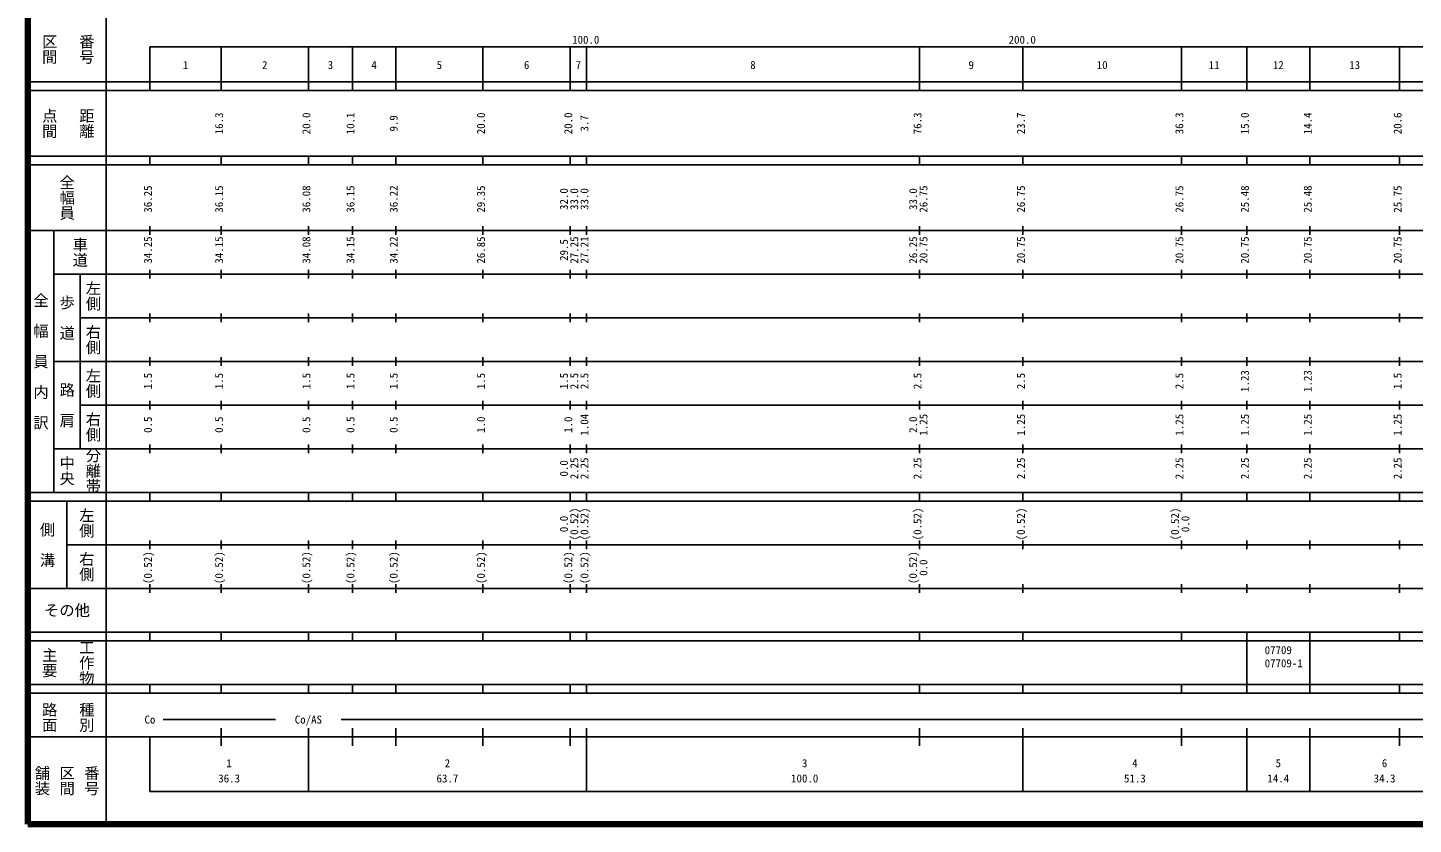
# Model space of a CAD drawing. Units: millimetres on the paper, enlarged 1000 times. Extents: x 40000 to 680000, y 20000 to 380000.
# Drawn here: x 40000 to 357428, y 20000 to 202409 of the extents above; entities that cross this region are included whole.
import ezdxf
from ezdxf.enums import TextEntityAlignment as Align

# ---------------------------------------------------------------- set-up
doc = ezdxf.new("R2010")
doc.units = ezdxf.units.MM
doc.header["$LTSCALE"] = 1000
doc.layers.add('M-TTL', color=2, linetype='Continuous', lineweight=140)
doc.layers.add('M-TTL-BAND', color=7, linetype='Continuous', lineweight=25)
doc.styles.add('@ＭＳ ゴシック', font='')
doc.styles.add('ＭＳ ゴシック', font='')
doc.styles.get('@ＭＳ ゴシック').set_extended_font_data('@MS Gothic')
doc.styles.get('ＭＳ ゴシック').set_extended_font_data('MS Gothic')

msp = doc.modelspace()

# ---------------------------------------------------------------- linework, layer by layer
at = {"layer": 'M-TTL'}
for p, q in [((40000, 380000), (40000, 20000)), ((40000, 20000), (680000, 20000))]:
    msp.add_line(p, q, dxfattribs=at)
at = {"layer": 'M-TTL-BAND'}
for p, q in [((58000, 370000), (58000, 20000)), ((68000, 198000), (579000, 198000)), ((68000, 198000), (68000, 188000)), ((84300, 188000), (84300, 198000)), ((104300, 188000), (104300, 198000)), ((114400, 188000), (114400, 198000)), ((124300, 188000), (124300, 198000)), ((144300, 188000), (144300, 198000)), ((164300, 188000), (164300, 198000)), ((168000, 188000), (168000, 198000)), ((244300, 188000), (244300, 198000)), ((268000, 188000), (268000, 198000)), ((304300, 188000), (304300, 198000)), ((319300, 188000), (319300, 198000)), ((333700, 188000), (333700, 198000)), ((354300, 188000), (354300, 198000)), ((40000, 190000), (579000, 190000)), ((40000, 188000), (579000, 188000)), ((40000, 173000), (579000, 173000)), ((68000, 171000), (68000, 173000)), ((84300, 171000), (84300, 173000)), ((104300, 171000), (104300, 173000)), ((114400, 171000), (114400, 173000)), ((124300, 171000), (124300, 173000)), ((144300, 171000), (144300, 173000)), ((164300, 171000), (164300, 173000)), ((168000, 171000), (168000, 173000)), ((244300, 171000), (244300, 173000)), ((268000, 171000), (268000, 173000)), ((304300, 171000), (304300, 173000)), ((319300, 171000), (319300, 173000)), ((333700, 171000), (333700, 173000)), ((354300, 171000), (354300, 173000)), ((40000, 171000), (579000, 171000)), ((40000, 156000), (579000, 156000)), ((46000, 96000), (46000, 156000)), ((68000, 155000), (68000, 157000)), ((84300, 155000), (84300, 157000)), ((104300, 155000), (104300, 157000)), ((114400, 155000), (114400, 157000)), ((124300, 155000), (124300, 157000)), ((144300, 155000), (144300, 157000)), ((164300, 155000), (164300, 157000)), ((168000, 155000), (168000, 157000)), ((244300, 155000), (244300, 157000)), ((268000, 155000), (268000, 157000)), ((304300, 155000), (304300, 157000)), ((319300, 155000), (319300, 157000)), ((333700, 155000), (333700, 157000)), ((354300, 155000), (354300, 157000)), ((68000, 145000), (68000, 147000)), ((84300, 145000), (84300, 147000)), ((104300, 145000), (104300, 147000)), ((114400, 145000), (114400, 147000)), ((124300, 145000), (124300, 147000)), ((144300, 145000), (144300, 147000)), ((164300, 145000), (164300, 147000)), ((168000, 145000), (168000, 147000)), ((244300, 145000), (244300, 147000)), ((268000, 145000), (268000, 147000)), ((304300, 145000), (304300, 147000)), ((319300, 145000), (319300, 147000)), ((333700, 145000), (333700, 147000)), ((354300, 145000), (354300, 147000)), ((46000, 146000), (579000, 146000)), ((52000, 146000), (52000, 106000)), ((68000, 135000), (68000, 137000)), ((84300, 135000), (84300, 137000)), ((104300, 135000), (104300, 137000)), ((114400, 135000), (114400, 137000)), ((124300, 135000), (124300, 137000)), ((144300, 135000), (144300, 137000)), ((164300, 135000), (164300, 137000)), ((168000, 135000), (168000, 137000)), ((244300, 135000), (244300, 137000)), ((268000, 135000), (268000, 137000)), ((304300, 135000), (304300, 137000)), ((319300, 135000), (319300, 137000)), ((333700, 135000), (333700, 137000)), ((354300, 135000), (354300, 137000)), ((52000, 136000), (579000, 136000)), ((68000, 125000), (68000, 127000)), ((84300, 125000), (84300, 127000)), ((104300, 125000), (104300, 127000)), ((114400, 125000), (114400, 127000)), ((124300, 125000), (124300, 127000)), ((144300, 125000), (144300, 127000)), ((164300, 125000), (164300, 127000)), ((168000, 125000), (168000, 127000)), ((244300, 125000), (244300, 127000)), ((268000, 125000), (268000, 127000)), ((304300, 125000), (304300, 127000)), ((319300, 125000), (319300, 127000)), ((333700, 125000), (333700, 127000)), ((354300, 125000), (354300, 127000)), ((46000, 126000), (579000, 126000)), ((52000, 116000), (579000, 116000)), ((68000, 115000), (68000, 117000)), ((84300, 115000), (84300, 117000)), ((104300, 115000), (104300, 117000)), ((114400, 115000), (114400, 117000)), ((124300, 115000), (124300, 117000)), ((144300, 115000), (144300, 117000)), ((164300, 115000), (164300, 117000)), ((168000, 115000), (168000, 117000)), ((244300, 115000), (244300, 117000)), ((268000, 115000), (268000, 117000)), ((304300, 115000), (304300, 117000)), ((319300, 115000), (319300, 117000)), ((333700, 115000), (333700, 117000)), ((354300, 115000), (354300, 117000)), ((46000, 106000), (579000, 106000)), ((68000, 105000), (68000, 107000)), ((84300, 105000), (84300, 107000)), ((104300, 105000), (104300, 107000)), ((114400, 105000), (114400, 107000)), ((124300, 105000), (124300, 107000)), ((144300, 105000), (144300, 107000)), ((164300, 105000), (164300, 107000)), ((168000, 105000), (168000, 107000)), ((244300, 105000), (244300, 107000)), ((268000, 105000), (268000, 107000)), ((304300, 105000), (304300, 107000)), ((319300, 105000), (319300, 107000)), ((333700, 105000), (333700, 107000)), ((354300, 105000), (354300, 107000)), ((40000, 96000), (579000, 96000)), ((68000, 94000), (68000, 96000)), ((84300, 94000), (84300, 96000)), ((104300, 94000), (104300, 96000)), ((114400, 94000), (114400, 96000)), ((124300, 94000), (124300, 96000)), ((144300, 94000), (144300, 96000)), ((164300, 94000), (164300, 96000)), ((168000, 94000), (168000, 96000)), ((244300, 94000), (244300, 96000)), ((268000, 94000), (268000, 96000)), ((304300, 94000), (304300, 96000)), ((319300, 94000), (319300, 96000)), ((333700, 94000), (333700, 96000)), ((354300, 94000), (354300, 96000)), ((40000, 94000), (579000, 94000)), ((49000, 94000), (49000, 74000)), ((49000, 84000), (579000, 84000)), ((68000, 83000), (68000, 85000)), ((84300, 83000), (84300, 85000)), ((104300, 83000), (104300, 85000)), ((114400, 83000), (114400, 85000)), ((124300, 83000), (124300, 85000)), ((144300, 83000), (144300, 85000)), ((164300, 83000), (164300, 85000)), ((168000, 83000), (168000, 85000)), ((244300, 83000), (244300, 85000)), ((268000, 83000), (268000, 85000)), ((304300, 83000), (304300, 85000)), ((319300, 83000), (319300, 85000)), ((333700, 83000), (333700, 85000)), ((354300, 83000), (354300, 85000)), ((40000, 74000), (579000, 74000)), ((68000, 73000), (68000, 75000)), ((84300, 73000), (84300, 75000)), ((104300, 73000), (104300, 75000)), ((114400, 73000), (114400, 75000)), ((124300, 73000), (124300, 75000)), ((144300, 73000), (144300, 75000)), ((164300, 73000), (164300, 75000)), ((168000, 73000), (168000, 75000)), ((244300, 73000), (244300, 75000)), ((268000, 73000), (268000, 75000)), ((304300, 73000), (304300, 75000)), ((319300, 73000), (319300, 75000)), ((333700, 73000), (333700, 75000)), ((354300, 73000), (354300, 75000)), ((40000, 64000), (579000, 64000)), ((68000, 62000), (68000, 64000)), ((84300, 62000), (84300, 64000)), ((104300, 62000), (104300, 64000)), ((114400, 62000), (114400, 64000)), ((124300, 62000), (124300, 64000)), ((144300, 62000), (144300, 64000)), ((164300, 62000), (164300, 64000)), ((168000, 62000), (168000, 64000)), ((244300, 62000), (244300, 64000)), ((268000, 62000), (268000, 64000)), ((304300, 62000), (304300, 64000)), ((319300, 62000), (319300, 64000)), ((333700, 62000), (333700, 64000)), ((354300, 62000), (354300, 64000)), ((40000, 62000), (579000, 62000)), ((319300, 52000), (319300, 62000)), ((333700, 52000), (333700, 62000)), ((40000, 52000), (579000, 52000)), ((68000, 50000), (68000, 52000)), ((84300, 50000), (84300, 52000)), ((104300, 50000), (104300, 52000)), ((114400, 50000), (114400, 52000)), ((124300, 50000), (124300, 52000)), ((144300, 50000), (144300, 52000)), ((164300, 50000), (164300, 52000)), ((168000, 50000), (168000, 52000)), ((244300, 50000), (244300, 52000)), ((268000, 50000), (268000, 52000)), ((304300, 50000), (304300, 52000)), ((319300, 50000), (319300, 52000)), ((333700, 50000), (333700, 52000)), ((354300, 50000), (354300, 52000)), ((40000, 50000), (579000, 50000)), ((71000, 44000), (96800, 44000)), ((84300, 38000), (84300, 42000)), ((104300, 27500), (104300, 42000)), ((111800, 44000), (565000, 44000)), ((114400, 38000), (114400, 42000)), ((124300, 38000), (124300, 42000)), ((144300, 38000), (144300, 42000)), ((164300, 38000), (164300, 42000)), ((168000, 27500), (168000, 42000)), ((244300, 38000), (244300, 42000)), ((268000, 27500), (268000, 42000)), ((304300, 38000), (304300, 42000)), ((319300, 27500), (319300, 42000)), ((333700, 27500), (333700, 42000)), ((354300, 38000), (354300, 42000)), ((40000, 40000), (579000, 40000)), ((68000, 40000), (68000, 27500)), ((68000, 27500), (579000, 27500))]:
    msp.add_line(p, q, dxfattribs=at)

# ---------------------------------------------------------------- texts
at = {"layer": 'M-TTL-BAND', "style": '@ＭＳ ゴシック'}
for s, p in [('区間', (45000, 197500)), ('番号', (53500, 197500)), ('点間', (45000, 180500)), ('距離', (53500, 180500)), ('全幅員', (49000, 163500)), ('車道', (52000, 151000)), ('左側', (55000, 141000)), ('全\u3000幅\u3000員\u3000内\u3000訳', (43000, 126000)), ('歩\u3000道', (49000, 136000)), ('右側', (55000, 131000)), ('左側', (55000, 121000)), ('路\u3000肩', (49000, 116000)), ('右側', (55000, 111000)), ('分離帯', (55000, 101000)), ('中央', (49000, 101000)), ('左側', (53500, 89000)), ('側\u3000溝', (44500, 84000)), ('右側', (53500, 79000)), ('主要', (45000, 57000)), ('工作物', (53500, 57000)), ('路面', (45000, 44500)), ('種別', (53500, 44500)), ('舗装', (43333, 30000)), ('区間', (49000, 30000)), ('番号', (54667, 30000))]:
    msp.add_text(s, height=2566, rotation=270, dxfattribs=at).set_placement(p, align=Align.MIDDLE_CENTER)
at = {"layer": 'M-TTL-BAND', "style": 'ＭＳ ゴシック'}
for s, p in [('100.0', (167844, 198195)), ('200.0', (267844, 198195)), ('1', (76150, 192405)), ('2', (94300, 192405)), ('3', (109350, 192405)), ('4', (119350, 192405)), ('5', (134300, 192405)), ('6', (154300, 192405)), ('7', (166150, 192405)), ('8', (206150, 192405)), ('9', (256150, 192405)), ('10', (286150, 192405)), ('11', (311800, 192405)), ('12', (326500, 192405)), ('13', (344000, 192405)), ('Co', (68000, 42500)), ('Co/AS', (104300, 42500)), ('1', (86150, 32523)), ('2', (136150, 32523)), ('3', (218000, 32523)), ('4', (293650, 32523)), ('5', (326500, 32523)), ('6', (350850, 32523)), ('36.3', (86150, 29033)), ('63.7', (136150, 29033)), ('100.0', (218000, 29033)), ('51.3', (293650, 29033)), ('14.4', (326500, 29033)), ('34.3', (350850, 29033))]:
    msp.add_text(s, height=1833, dxfattribs=at).set_placement(p, align=Align.BOTTOM_CENTER)
for s, p in [('16.3', (85300, 180500)), ('20.0', (105300, 180500)), ('10.1', (115400, 180500)), ('9.9', (125300, 180500)), ('20.0', (145300, 180500)), ('20.0', (165300, 180500)), ('3.7', (169000, 180500)), ('76.3', (245300, 180500)), ('23.7', (269000, 180500)), ('36.3', (305300, 180500)), ('15.0', (320300, 180500)), ('14.4', (334700, 180500)), ('20.6', (355300, 180500)), ('36.25', (69000, 163174)), ('36.15', (85300, 163174)), ('36.08', (105300, 163174)), ('36.15', (115400, 163174)), ('36.22', (125300, 163174)), ('29.35', (145300, 163174)), ('32.0', (164300, 163174)), ('33.0', (166670, 163174)), ('33.0', (169000, 163174)), ('33.0', (244300, 163174)), ('26.75', (246670, 163174)), ('26.75', (269000, 163174)), ('26.75', (305300, 163174)), ('25.48', (320300, 163174)), ('25.48', (334700, 163174)), ('25.75', (355300, 163174)), ('34.25', (69000, 151500)), ('34.15', (85300, 151500)), ('34.08', (105300, 151500)), ('34.15', (115400, 151500)), ('34.22', (125300, 151500)), ('26.85', (145300, 151500)), ('29.5', (164300, 151500)), ('27.25', (166670, 151500)), ('27.21', (169000, 151500)), ('26.25', (244300, 151500)), ('20.75', (246670, 151500)), ('20.75', (269000, 151500)), ('20.75', (305300, 151500)), ('20.75', (320300, 151500)), ('20.75', (334700, 151500)), ('20.75', (355300, 151500)), ('1.23', (320300, 121500)), ('1.23', (334700, 121500)), ('1.5', (69000, 121500)), ('1.5', (85300, 121500)), ('1.5', (105300, 121500)), ('1.5', (115400, 121500)), ('1.5', (125300, 121500)), ('1.5', (145300, 121500)), ('1.5', (164300, 121500)), ('2.5', (166670, 121500)), ('2.5', (169000, 121500)), ('2.5', (245300, 121500)), ('2.5', (269000, 121500)), ('2.5', (305300, 121500)), ('1.5', (355300, 121500)), ('0.5', (69000, 111500)), ('0.5', (85300, 111500)), ('0.5', (105300, 111500)), ('0.5', (115400, 111500)), ('0.5', (125300, 111500)), ('1.0', (145300, 111500)), ('1.0', (165300, 111500)), ('1.04', (169000, 111500)), ('2.0', (244300, 111500)), ('1.25', (246670, 111500)), ('1.25', (269000, 111500)), ('1.25', (305300, 111500)), ('1.25', (320300, 111500)), ('1.25', (334700, 111500)), ('1.25', (355300, 111500)), ('0.0', (164300, 101500)), ('2.25', (166670, 101500)), ('2.25', (169000, 101500)), ('2.25', (245300, 101500)), ('2.25', (269000, 101500)), ('2.25', (305300, 101500)), ('2.25', (320300, 101500)), ('2.25', (334700, 101500)), ('2.25', (355300, 101500)), ('(0.52)', (166670, 88764)), ('(0.52)', (169000, 88764)), ('(0.52)', (245300, 88764)), ('(0.52)', (269000, 88764)), ('(0.52)', (304300, 88764)), ('0.0', (164300, 88764)), ('0.0', (306670, 88764)), ('(0.52)', (69000, 78764)), ('(0.52)', (85300, 78764)), ('(0.52)', (105300, 78764)), ('(0.52)', (115400, 78764)), ('(0.52)', (125300, 78764)), ('(0.52)', (145300, 78764)), ('(0.52)', (165300, 78764)), ('(0.52)', (169000, 78764)), ('(0.52)', (244300, 78764)), ('0.0', (246670, 78764))]:
    msp.add_text(s, height=1833, rotation=90, dxfattribs=at).set_placement(p, align=Align.BOTTOM_CENTER)
msp.add_text('その他', height=2566, dxfattribs=at).set_placement((49000, 69000), align=Align.MIDDLE_CENTER)
for s, p in [('07709', (323375, 58405)), ('07709-1', (323375, 55405))]:
    msp.add_text(s, height=1833, dxfattribs=at).set_placement(p, align=Align.BOTTOM_LEFT)

doc.saveas('drawing.dxf')
